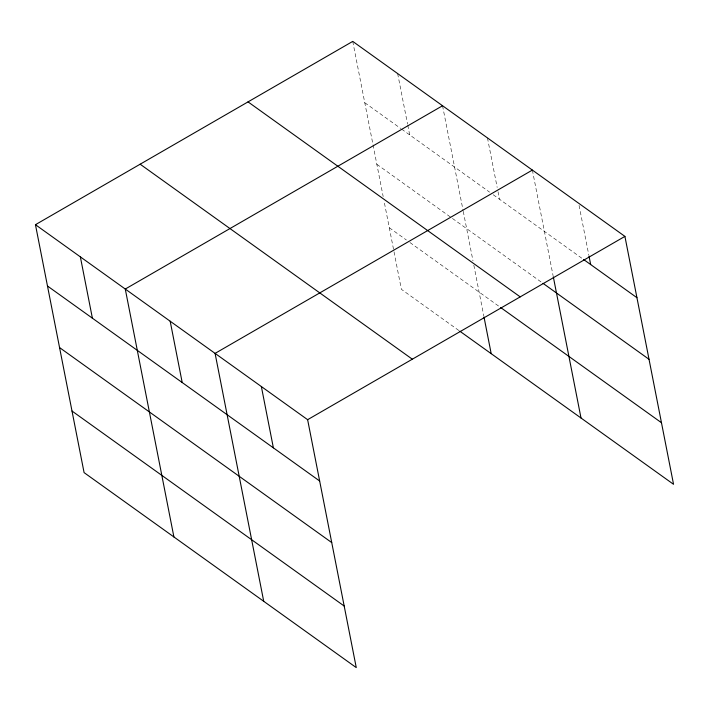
<?xml version="1.0" encoding="UTF-8"?>
<svg xmlns="http://www.w3.org/2000/svg" width="709" height="709" viewBox="0 0 709 709"><rect width="100%" height="100%" fill="white"/><g stroke="black" fill="none" stroke-linecap="round" stroke-linejoin="round"><path stroke-width="0.53" stroke-dasharray="3.54 2.66" d="M364.763 102.716L400.691 128.453M401.586 129.1L489.609 192.157M493.207 194.736L582.665 258.82M376.842 164.293L542.11 282.696M389.294 227.74L406.363 239.97M409.953 242.54L499.765 306.882M458.856 330.5L401.374 289.316L384.021 200.86M579.058 205.388L588.771 254.877M532.37 170.089L553.091 275.704M487.464 137.918L497.169 187.406M498.01 191.705L499.49 199.238M442.549 105.747L463.057 210.272M463.269 211.353L472.992 260.903M473.834 265.201L483.777 315.851M397.643 73.568L407.56 124.128M407.772 125.209L409.678 134.887M352.736 41.397L383.179 196.553"/><path stroke-width="1.06" d="M35.45 224.691L307.626 419.684L356.264 667.603L84.087 472.611L35.45 224.691L352.736 41.397L624.913 236.389L673.55 484.309L459.76 331.147M442.549 105.747L125.271 289.042L173.909 536.961M532.37 170.089L215.084 353.383L263.721 601.303M307.626 419.684L624.913 236.389M583.551 259.459L636.939 297.7M543.005 283.334L649.019 359.286M248.035 101.883L520.202 296.876M500.669 307.529L661.47 422.724M140.152 164.204L412.328 359.197M47.476 286.011L319.653 481.003M59.565 347.587L331.732 542.58M72.008 411.034L344.184 606.027M588.984 255.949L590.668 264.554M553.304 276.785L581.008 418.009M483.99 316.932L491.195 353.667M261.355 386.529L273.382 447.849M170.178 321.212L182.204 382.532M80.356 256.871L92.392 318.19"/></g></svg>
